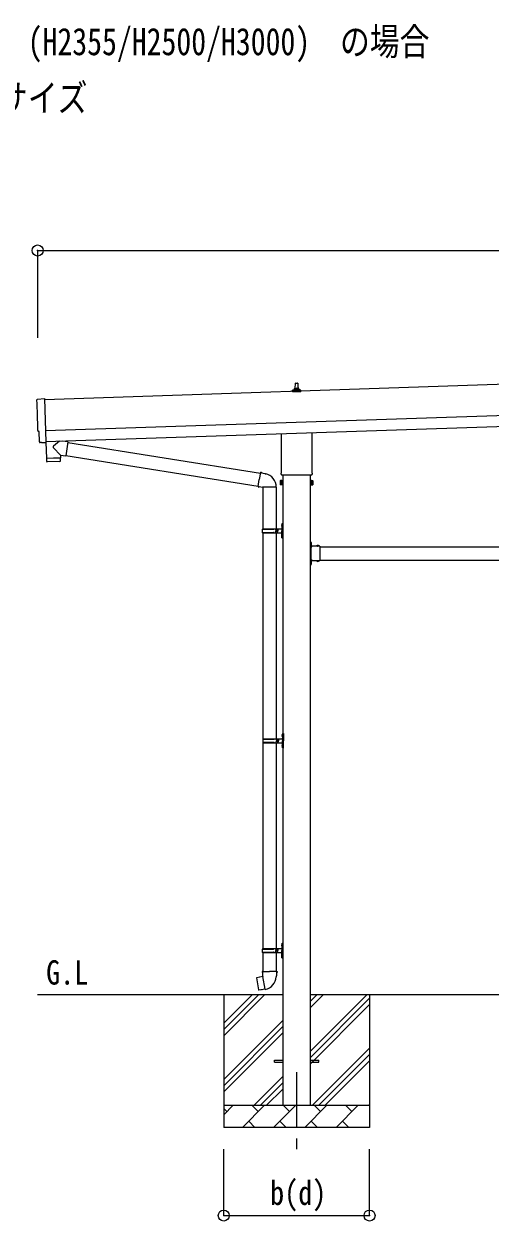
# Model space of a CAD drawing. Units: millimetres at full size, sheet at 1:50; details may follow other scales. Extents: x -14053 to 14053, y -9700 to 9700.
# Drawn here: x 3557 to 5667, y -6082 to -663 of the extents above; entities that cross this region are included whole.
import ezdxf
from ezdxf.enums import TextEntityAlignment as Align

# ---------------------------------------------------------------- set-up
doc = ezdxf.new("R2010")
doc.units = ezdxf.units.MM
doc.header["$LTSCALE"] = 50
doc.header["$PDMODE"] = 32
doc.header["$PDSIZE"] = 50
doc.linetypes.add('CHAIN1', pattern=[8, 5, -1, 1, -1])
doc.linetypes.add('USER8', pattern=[4, 3, -1])
for name, color, linetype, lineweight in [('0-2_建具', 4, 'Continuous', 9), ('0-3_階段', 7, 'CHAIN1', 9), ('0-4_設備', 7, 'Continuous', 9), ('0-7_ハッチ', 7, 'Continuous', 9), ('0-8_外構', 6, 'Continuous', 9), ('0-9_敷地', 7, 'Continuous', 9)]:
    doc.layers.add(name, color=color, linetype=linetype, lineweight=lineweight)
doc.styles.add('ＭＳ ゴシック', font='')
doc.styles.get('ＭＳ ゴシック').set_extended_font_data('MS Gothic')

msp = doc.modelspace()

# ---------------------------------------------------------------- linework, layer by layer
at = {"layer": '0-2_建具'}
for p, q in [((9032.91, -2184.46), (3649.9, -2363.89)), ((3654.56, -2503.81), (9037.57, -2324.38)), ((4773.3, -2328.78), (4773.3, -2321.06)), ((4809.8, -2328.78), (4773.3, -2328.78)), ((4773.68, -2320.28), (4809.41, -2320.28)), ((4774.06, -2320.09), (4780.78, -2318.46)), ((4781.16, -2318.28), (4801.93, -2318.28)), ((4781.55, -2317.49), (4781.55, -2313.28)), ((4782.55, -2313.28), (4800.55, -2313.28)), ((4785.55, -2313.28), (4786.27, -2289.75)), ((4787.27, -2288.78), (4795.82, -2288.78)), ((4796.82, -2289.75), (4797.55, -2313.28)), ((4801.55, -2317.49), (4801.55, -2313.28)), ((4809.03, -2320.09), (4802.31, -2318.46)), ((4809.8, -2328.78), (4809.8, -2321.06)), ((3656.23, -2553.79), (9039.24, -2374.35)), ((4723.25, -2692.77), (4723.25, -2518.32)), ((4859.85, -2513.76), (4859.85, -2692.77)), ((3636.73, -2558.21), (3629.81, -2558.08)), ((3656.32, -2556.55), (3656.36, -2557.55)), ((4721.55, -2701.54), (4721.55, -2696.04)), ((4859.48, -2705.04), (4723.61, -2705.04)), ((4729.05, -2705.04), (4729.05, -5557.54)), ((4854.05, -5557.54), (4854.05, -2705.04)), ((4861.55, -2696.04), (4861.55, -2701.54)), ((4717.55, -2731.04), (4718.3, -2729.72)), ((4717.55, -2731.04), (4717.55, -2748.04)), ((4717.55, -2748.04), (4718.3, -2749.35)), ((4724.55, -2734.63), (4718.3, -2734.63)), ((4724.55, -2744.45), (4718.3, -2744.45)), ((4724.55, -2749.35), (4718.3, -2749.35)), ((4727.05, -2748.74), (4724.55, -2748.74)), ((4856.05, -2748.74), (4858.55, -2748.74)), ((4858.55, -2734.63), (4864.79, -2734.63)), ((4858.55, -2744.45), (4864.79, -2744.45)), ((4858.55, -2749.35), (4864.79, -2749.35)), ((4865.55, -2731.04), (4864.79, -2729.72)), ((4865.55, -2748.04), (4864.79, -2749.35)), ((4865.55, -2731.04), (4865.55, -2748.04)), ((4856.05, -3006.54), (4854.05, -3006.54)), ((4854.05, -3006.54), (4854.05, -3026.54)), ((4854.05, -3013.54), (4856.05, -3013.54)), ((4854.05, -3019.54), (4856.05, -3019.54)), ((4856.05, -3006.54), (4856.05, -3026.54)), ((4856.55, -3010.64), (4856.05, -3010.64)), ((4856.05, -3010.64), (4856.05, -3022.44)), ((4896.05, -3026.54), (4856.05, -3026.54)), ((4856.05, -3030.54), (4856.05, -3088.54)), ((4892.95, -3026.54), (4881.15, -3026.54)), ((4892.95, -3026.03), (4892.95, -3026.54)), ((4896.05, -3026.54), (4896.05, -3092.54)), ((4896.05, -3029.54), (7787.05, -3029.54)), ((4854.05, -3092.54), (4854.05, -3112.54)), ((4854.05, -3099.54), (4856.05, -3099.54)), ((4854.05, -3105.54), (4856.05, -3105.54)), ((4856.05, -3112.54), (4854.05, -3112.54)), ((4860.05, -3089.54), (4854.55, -3089.54)), ((4856.05, -3090.54), (4860.05, -3090.54)), ((4856.05, -3092.54), (4856.05, -3112.54)), ((4896.05, -3092.54), (4856.05, -3092.54)), ((4856.55, -3096.64), (4856.05, -3096.64)), ((4856.05, -3096.64), (4856.05, -3108.44)), ((4892.95, -3092.54), (4881.15, -3092.54)), ((4892.95, -3093.05), (4892.95, -3092.54)), ((4896.05, -3089.54), (7787.05, -3089.54)), ((4691.55, -5353.04), (4729.05, -5353.04)), ((4691.55, -5362.04), (4691.55, -5353.04)), ((4691.55, -5362.04), (4729.05, -5362.04)), ((4854.05, -5353.04), (4891.55, -5353.04)), ((4854.05, -5362.04), (4891.55, -5362.04)), ((4891.55, -5362.04), (4891.55, -5353.04))]:
    msp.add_line(p, q, dxfattribs=at)
for points in [[(3618.23, -2361.51), (3649.73, -2358.81), (3656.32, -2556.55)], [(3626.87, -2555.18), (3625.3, -2508.18), (3624.7, -2508.2)], [(3637.47, -2557.91), (3638.11, -2557.26), (3656.36, -2557.55)], [(4724.55, -2749.35), (4724.55, -2729.72), (4718.3, -2729.72)], [(4724.55, -2748.74), (4724.55, -2730.34), (4727.05, -2730.34)], [(4858.55, -2748.74), (4858.55, -2730.34), (4856.05, -2730.34)], [(4858.55, -2749.35), (4858.55, -2729.72), (4864.79, -2729.72)], [(4860.05, -3029.54), (4854.55, -3029.54), (4854.55, -3089.54)], [(4856.55, -3010.64), (4856.55, -3022.44), (4856.05, -3022.44)], [(4856.05, -3030.54), (4860.05, -3030.54), (4860.05, -3028.54), (4856.05, -3028.54)], [(4892.95, -3026.03), (4881.15, -3026.03), (4881.15, -3026.54)], [(4856.05, -3088.54), (4860.05, -3088.54), (4860.05, -3090.54)], [(4856.55, -3096.64), (4856.55, -3108.44), (4856.05, -3108.44)], [(4892.95, -3093.05), (4881.15, -3093.05), (4881.15, -3092.54)]]:
    msp.add_lwpolyline(points, dxfattribs=at)
for points in [[(4727.05, -2750.04), (4727.05, -2729.04), (4729.05, -2729.04), (4729.05, -2750.04)], [(4856.05, -2750.04), (4856.05, -2729.04), (4854.05, -2729.04), (4854.05, -2750.04)]]:
    msp.add_lwpolyline(points, close=True, dxfattribs=at)
at = {"layer": '0-2_建具', "linetype": 'USER8'}
for points in [[(4858.66, -3014.04), (4855.88, -3015.39), (4855.27, -3016.54)], [(4858.66, -3019.04), (4855.88, -3017.68), (4855.27, -3016.54)], [(4884.55, -3023.93), (4885.9, -3026.71), (4887.05, -3027.31)], [(4889.55, -3023.93), (4888.19, -3026.71), (4887.05, -3027.31)], [(4858.66, -3100.04), (4855.88, -3101.39), (4855.27, -3102.54)], [(4858.66, -3105.04), (4855.88, -3103.68), (4855.27, -3102.54)], [(4884.55, -3095.15), (4885.9, -3092.37), (4887.05, -3091.76)], [(4889.55, -3095.15), (4888.19, -3092.37), (4887.05, -3091.76)]]:
    msp.add_lwpolyline(points, dxfattribs=at)
at = {"layer": '0-2_建具'}
for centre, radius, start, end in [((4774.3, -2321.06), 1, 103.62699, 180), ((4780.55, -2317.49), 1, 283.62699, 0), ((4785.63, -2313.91), 4.13, 90, 171.17633), ((4782.55, -2314.28), 1, 90, 180), ((4787.27, -2289.78), 1, 90, 178.60509), ((4794.88, -2313.28), 4.83, 133.60282, 180), ((4788.21, -2313.28), 4.83, 0, 46.39718), ((4795.82, -2289.78), 1, 1.39491, 90), ((4797.46, -2313.91), 4.13, 8.82367, 90), ((4800.55, -2314.28), 1, 0, 90), ((4802.55, -2317.49), 1, 180, 256.37301), ((4808.8, -2321.06), 1, 0, 76.37301), ((4725.55, -2696.04), 4, 125.09963, 180), ((4725.55, -2701.54), 4, 180, 194.47751), ((4725.55, -2701.54), 4, 194.47751, 241.04498), ((4857.55, -2701.54), 4, 298.95502, 345.52249), ((4857.55, -2696.04), 4, 0, 54.90037), ((4857.55, -2701.54), 4, 345.52249, 0), ((4721.89, -2732.18), 4.34, 145.61575, 214.38425), ((4733.79, -2739.54), 16.24, 162.41205, 197.58795), ((4721.89, -2746.9), 4.34, 145.61575, 214.38425), ((4849.3, -2739.54), 16.24, 342.41205, 17.58795), ((4861.2, -2732.18), 4.34, 325.61575, 34.38425), ((4861.2, -2746.9), 4.34, 325.61575, 34.38425), ((4856.05, -3026.54), 2, 180, 270), ((4850.81, -3016.54), 8.23, 314.2189, 45.7811), ((4887.05, -3031.77), 8.23, 44.2189, 135.7811), ((4856.05, -3092.54), 2, 90, 180), ((4850.81, -3102.54), 8.23, 314.2189, 45.7811), ((4887.05, -3087.31), 8.23, 224.2189, 315.7811)]:
    msp.add_arc(centre, radius, start, end, dxfattribs=at)
for centre, major_axis, ratio, start_param, end_param in [((3618.49, -2364.5), (-3, -0.1), 0.99863, 4.7647489, 6.2979817), ((-1142.38, -2593.66), (4760.73, 158.69), 0.99863, 6.2686928, 6.2979817), ((3624.56, -2503.8), (-4.4, -0.15), 0.99863, 6.2686928, 7.8539816), ((3629.87, -2555.07), (-2.11, -2.14), 0.9974, 5.5252311, 7.0411395), ((3636.76, -2557.21), (-0.704, -0.714), 0.9974, 0.7579542, 1.5707963)]:
    msp.add_ellipse(centre, major_axis=major_axis, ratio=ratio, start_param=start_param, end_param=end_param, dxfattribs=at)
at = {"layer": '0-3_階段'}
msp.add_line((4791.55, -5407.54), (4791.55, -5756.54), dxfattribs=at)
at = {"layer": '0-4_設備'}
for p, q in [((4729.05, -5057.54), (3618.9, -5057.54)), ((4461.55, -5057.54), (4461.55, -5657.54)), ((4461.55, -5242.59), (4646.6, -5057.54)), ((4461.55, -5214.3), (4618.31, -5057.54)), ((4461.55, -5186.02), (4590.03, -5057.54)), ((7829.05, -5057.54), (4854.05, -5057.54)), ((4854.05, -5312.64), (5109.14, -5057.54)), ((4854.05, -5114.65), (4911.15, -5057.54)), ((4854.05, -5086.36), (4882.87, -5057.54)), ((4854.05, -5340.92), (5121.55, -5073.42)), ((5121.55, -5057.54), (5121.55, -5657.54)), ((4854.05, -5369.21), (5121.55, -5101.71)), ((4461.55, -5440.58), (4729.05, -5173.08)), ((4461.55, -5468.86), (4729.05, -5201.36)), ((4461.55, -5497.15), (4729.05, -5229.65)), ((4863.7, -5557.54), (5121.55, -5299.7)), ((4891.99, -5557.54), (5121.55, -5327.98)), ((4920.27, -5557.54), (5121.55, -5356.26)), ((4599.14, -5557.54), (4729.05, -5427.64)), ((4627.43, -5557.54), (4729.05, -5455.92)), ((4655.71, -5557.54), (4729.05, -5484.21)), ((4461.55, -5557.54), (5121.55, -5557.54)), ((4461.55, -5600.43), (4504.44, -5557.54)), ((4475.89, -5586.09), (4461.55, -5571.75)), ((4545.86, -5657.54), (4645.86, -5557.54)), ((4617.31, -5586.09), (4588.75, -5557.54)), ((4687.28, -5657.54), (4787.28, -5557.54)), ((4758.73, -5586.09), (4730.17, -5557.54)), ((4828.7, -5657.54), (4928.7, -5557.54)), ((4900.15, -5586.09), (4871.6, -5557.54)), ((4970.12, -5657.54), (5070.12, -5557.54)), ((5041.57, -5586.09), (5013.02, -5557.54)), ((5118.26, -5557.54), (5121.55, -5554.25)), ((4574.41, -5628.98), (4602.97, -5657.54)), ((4715.83, -5628.98), (4744.39, -5657.54)), ((4857.26, -5628.98), (4885.81, -5657.54)), ((4998.68, -5628.98), (5027.23, -5657.54)), ((5121.55, -5657.54), (4461.55, -5657.54))]:
    msp.add_line(p, q, dxfattribs=at)
at = {"layer": '0-8_外構'}
for p, q in [((3618.9, -1688.57), (3618.9, -2084.42)), ((3618.9, -1688.57), (9068.57, -1688.57)), ((4461.55, -6056.54), (4461.55, -5756.54)), ((5121.55, -6056.54), (5121.55, -5756.54)), ((4461.55, -6056.54), (5121.55, -6056.54))]:
    msp.add_line(p, q, dxfattribs=at)
for p in [(3618.9, -1688.57), (4461.55, -6056.54), (5121.55, -6056.54)]:
    msp.add_point(p, dxfattribs=at)
at = {"layer": '0-9_敷地'}
for p, q in [((3721.89, -2614.62), (3690.4, -2582.1)), ((3717.65, -2551.74), (3690.43, -2574.77)), ((3755.34, -2555.03), (3729.42, -2551.35)), ((3755.34, -2555.03), (3746.37, -2618.1)), ((3755.57, -2556.94), (4627.68, -2695.79)), ((3658.36, -2629.76), (3659.02, -2642.79)), ((3719.63, -2643.72), (3662.12, -2645.64)), ((3662.83, -2628.61), (3662.88, -2629.61)), ((3717.8, -2626.77), (3717.81, -2627.77)), ((3721.89, -2614.62), (3746.37, -2618.1)), ((3721.89, -2614.62), (3722.29, -2626.62)), ((3746.14, -2616.19), (4617.25, -2754.88)), ((4628, -2693.97), (4622.46, -2725.34)), ((4628, -2693.97), (4629.14, -2691.99)), ((4629.14, -2691.99), (4632.7, -2692.62)), ((4632.7, -2692.62), (4633.12, -2694.96)), ((4647.63, -2697.79), (4649.32, -2699.42)), ((4649.32, -2699.42), (4651.43, -2699.87)), ((4616.93, -2756.7), (4622.46, -2725.34)), ((4616.93, -2756.7), (4617.33, -2758.96)), ((4616.93, -2756.7), (4622.09, -2757.52)), ((4617.33, -2758.96), (4620.89, -2759.58)), ((4620.89, -2759.58), (4622.09, -2757.52)), ((4622.09, -2757.52), (4636.69, -2759.83)), ((4636.69, -2759.83), (4638.9, -2758.85)), ((4699.19, -2759.24), (4638.01, -2759.24)), ((4639.05, -2759.24), (4639.05, -2948.54)), ((4699.05, -2759.24), (4699.05, -2948.54)), ((4725.05, -2925.54), (4728.05, -2924.04)), ((4725.05, -2925.54), (4725.05, -2957.54)), ((4728.05, -2924.04), (4728.05, -2957.54)), ((4728.05, -2924.04), (4729.05, -2924.04)), ((4729.05, -2924.04), (4729.05, -2957.54)), ((4636.05, -2950.54), (4686.38, -2950.54)), ((4636.05, -2964.54), (4686.38, -2964.54)), ((4637.05, -2948.54), (4723.05, -2948.54)), ((4637.05, -2948.54), (4637.05, -2950.54)), ((4637.05, -2966.54), (4637.05, -2964.54)), ((4637.05, -2966.54), (4723.05, -2966.54)), ((4639.05, -2966.54), (4639.05, -3898.54)), ((4696.05, -2948.54), (4696.05, -2953.04)), ((4696.05, -2953.04), (4698.05, -2953.04)), ((4696.05, -2966.54), (4696.05, -2962.04)), ((4696.05, -2962.04), (4698.05, -2962.04)), ((4698.05, -2953.04), (4698.05, -2957.54)), ((4698.05, -2962.04), (4698.05, -2957.54)), ((4699.05, -2966.54), (4699.05, -3898.54)), ((4704.05, -2948.54), (4704.05, -2957.54)), ((4704.05, -2953.04), (4707.05, -2953.04)), ((4704.05, -2966.54), (4704.05, -2957.54)), ((4704.05, -2962.04), (4707.05, -2962.04)), ((4707.05, -2953.04), (4707.05, -2957.54)), ((4707.05, -2962.04), (4707.05, -2957.54)), ((4722.74, -2931.39), (4724.79, -2932.39)), ((4722.74, -2979.39), (4724.79, -2980.39)), ((4724.01, -2929.39), (4724.65, -2929.39)), ((4724.01, -2929.39), (4724.01, -2937.69)), ((4724.01, -2937.69), (4724.65, -2937.69)), ((4724.01, -2977.39), (4724.65, -2977.39)), ((4724.01, -2977.39), (4724.01, -2985.69)), ((4724.65, -2929.39), (4724.65, -2937.69)), ((4724.65, -2929.39), (4725.05, -2929.79)), ((4724.65, -2937.69), (4725.05, -2937.29)), ((4724.65, -2977.39), (4724.65, -2985.69)), ((4724.65, -2977.39), (4725.05, -2977.79)), ((4724.79, -2932.39), (4725.4, -2933.54)), ((4725.05, -2929.79), (4725.05, -2937.29)), ((4725.05, -2989.54), (4725.05, -2957.54)), ((4725.05, -2977.79), (4725.05, -2985.29)), ((4728.05, -2991.04), (4728.05, -2957.54)), ((4729.05, -2991.04), (4729.05, -2957.54)), ((4724.01, -2985.69), (4724.65, -2985.69)), ((4724.65, -2985.69), (4725.05, -2985.29)), ((4724.79, -2980.39), (4725.4, -2981.54)), ((4725.05, -2989.54), (4728.05, -2991.04)), ((4728.05, -2991.04), (4729.05, -2991.04)), ((4638.55, -3900.54), (4688.88, -3900.54)), ((4639.55, -3898.54), (4725.55, -3898.54)), ((4639.55, -3898.54), (4639.55, -3900.54)), ((4698.55, -3898.54), (4698.55, -3903.04)), ((4706.55, -3898.54), (4706.55, -3907.54)), ((4725.24, -3881.39), (4727.29, -3882.39)), ((4726.51, -3879.39), (4727.15, -3879.39)), ((4726.51, -3879.39), (4726.51, -3887.69)), ((4726.51, -3887.69), (4727.15, -3887.69)), ((4727.15, -3879.39), (4727.15, -3887.69)), ((4727.15, -3879.39), (4727.55, -3879.79)), ((4727.15, -3887.69), (4727.55, -3887.29)), ((4727.29, -3882.39), (4727.9, -3883.54)), ((4727.55, -3875.54), (4730.55, -3874.04)), ((4727.55, -3875.54), (4727.55, -3907.54)), ((4727.55, -3879.79), (4727.55, -3887.29)), ((4730.55, -3874.04), (4730.55, -3907.54)), ((4730.55, -3874.04), (4731.55, -3874.04)), ((4731.55, -3874.04), (4731.55, -3907.54)), ((4638.55, -3914.54), (4688.88, -3914.54)), ((4639.05, -3916.53), (4639.05, -4848.54)), ((4639.55, -3916.54), (4639.55, -3914.54)), ((4639.55, -3916.54), (4725.55, -3916.54)), ((4698.55, -3903.04), (4700.55, -3903.04)), ((4698.55, -3916.54), (4698.55, -3912.04)), ((4698.55, -3912.04), (4700.55, -3912.04)), ((4699.05, -3916.53), (4699.05, -4848.54)), ((4700.55, -3903.04), (4700.55, -3907.54)), ((4700.55, -3912.04), (4700.55, -3907.54)), ((4706.55, -3903.04), (4709.55, -3903.04)), ((4706.55, -3916.54), (4706.55, -3907.54)), ((4706.55, -3912.04), (4709.55, -3912.04)), ((4709.55, -3903.04), (4709.55, -3907.54)), ((4709.55, -3912.04), (4709.55, -3907.54)), ((4725.24, -3929.39), (4727.29, -3930.39)), ((4726.51, -3927.39), (4727.15, -3927.39)), ((4726.51, -3927.39), (4726.51, -3935.69)), ((4726.51, -3935.69), (4727.15, -3935.69)), ((4727.15, -3927.39), (4727.15, -3935.69)), ((4727.15, -3927.39), (4727.55, -3927.79)), ((4727.15, -3935.69), (4727.55, -3935.29)), ((4727.29, -3930.39), (4727.9, -3931.54)), ((4727.55, -3939.54), (4727.55, -3907.54)), ((4727.55, -3927.79), (4727.55, -3935.29)), ((4727.55, -3939.54), (4730.55, -3941.04)), ((4730.55, -3941.04), (4730.55, -3907.54)), ((4730.55, -3941.04), (4731.55, -3941.04)), ((4731.55, -3941.04), (4731.55, -3907.54)), ((4636.05, -4850.54), (4686.38, -4850.54)), ((4636.05, -4864.54), (4686.38, -4864.54)), ((4637.05, -4848.54), (4723.05, -4848.54)), ((4637.05, -4848.54), (4637.05, -4850.54)), ((4637.05, -4866.54), (4637.05, -4864.54)), ((4637.05, -4866.54), (4723.05, -4866.54)), ((4639.05, -4866.54), (4639.05, -4951.46)), ((4696.05, -4848.54), (4696.05, -4853.04)), ((4696.05, -4853.04), (4698.05, -4853.04)), ((4696.05, -4866.54), (4696.05, -4862.04)), ((4696.05, -4862.04), (4698.05, -4862.04)), ((4698.05, -4853.04), (4698.05, -4857.54)), ((4698.05, -4862.04), (4698.05, -4857.54)), ((4699.05, -4866.54), (4699.05, -4951.46)), ((4704.05, -4848.54), (4704.05, -4857.54)), ((4704.05, -4853.04), (4707.05, -4853.04)), ((4704.05, -4866.54), (4704.05, -4857.54)), ((4704.05, -4862.04), (4707.05, -4862.04)), ((4707.05, -4853.04), (4707.05, -4857.54)), ((4707.05, -4862.04), (4707.05, -4857.54)), ((4722.74, -4831.39), (4724.79, -4832.39)), ((4724.01, -4829.39), (4724.65, -4829.39)), ((4724.01, -4829.39), (4724.01, -4837.69)), ((4724.01, -4837.69), (4724.65, -4837.69)), ((4724.65, -4829.39), (4724.65, -4837.69)), ((4724.65, -4829.39), (4725.05, -4829.79)), ((4724.65, -4837.69), (4725.05, -4837.29)), ((4724.79, -4832.39), (4725.4, -4833.54)), ((4725.05, -4825.54), (4728.05, -4824.04)), ((4725.05, -4825.54), (4725.05, -4857.54)), ((4725.05, -4829.79), (4725.05, -4837.29)), ((4725.05, -4889.54), (4725.05, -4857.54)), ((4728.05, -4824.04), (4728.05, -4857.54)), ((4728.05, -4824.04), (4729.05, -4824.04)), ((4728.05, -4891.04), (4728.05, -4857.54)), ((4729.05, -4824.04), (4729.05, -4857.54)), ((4729.05, -4891.04), (4729.05, -4857.54)), ((4722.74, -4879.39), (4724.79, -4880.39)), ((4724.01, -4877.39), (4724.65, -4877.39)), ((4724.01, -4877.39), (4724.01, -4885.69)), ((4724.01, -4885.69), (4724.65, -4885.69)), ((4724.65, -4877.39), (4724.65, -4885.69)), ((4724.65, -4877.39), (4725.05, -4877.79)), ((4724.65, -4885.69), (4725.05, -4885.29)), ((4724.79, -4880.39), (4725.4, -4881.54)), ((4725.05, -4877.79), (4725.05, -4885.29)), ((4725.05, -4889.54), (4728.05, -4891.04)), ((4728.05, -4891.04), (4729.05, -4891.04)), ((4610.59, -4979.92), (4609.78, -4981.09)), ((4609.78, -4981.09), (4619.4, -5035.65)), ((4638.45, -4974.67), (4610.59, -4979.92)), ((4623.33, -4977.31), (4623.12, -4977.56)), ((4637.2, -4951.46), (4635.05, -4952.25)), ((4635.05, -4952.25), (4635.05, -4955.86)), ((4635.05, -4955.86), (4637.29, -4956.68)), ((4637.2, -4951.46), (4669.05, -4951.46)), ((4637.2, -4951.46), (4637.29, -4956.68)), ((4637.29, -4956.68), (4637.54, -4971.46)), ((4637.54, -4971.46), (4638.9, -4973.46)), ((4648.81, -5031.96), (4638.67, -4974.49)), ((4638.7, -4973.67), (4638.7, -4974.37)), ((4638.9, -4973.46), (4638.86, -4973.47)), ((4700.9, -4951.46), (4669.05, -4951.46)), ((4699.23, -4973.41), (4699.16, -4975.57)), ((4700.55, -4971.46), (4699.23, -4973.41)), ((4703.05, -4955.86), (4700.8, -4956.68)), ((4700.9, -4951.46), (4703.05, -4952.25)), ((4703.05, -4952.25), (4703.05, -4955.86)), ((4633.42, -5034.56), (4633.14, -5034.4)), ((4649.11, -5032.73), (4648.87, -5032.06))]:
    msp.add_line(p, q, dxfattribs=at)
for points in [[(3655.96, -2557.55), (3658.33, -2628.76), (3722.29, -2626.62)], [(3722.53, -2640.68), (3722.33, -2627.62), (3658.36, -2629.76)], [(4628, -2693.97), (4633.12, -2694.96), (4647.63, -2697.79)], [(4722.74, -2935.69), (4724.79, -2934.69), (4725.4, -2933.54)], [(4722.74, -2983.69), (4724.79, -2982.69), (4725.4, -2981.54)], [(4725.24, -3885.69), (4727.29, -3884.69), (4727.9, -3883.54)], [(4725.24, -3933.69), (4727.29, -3932.69), (4727.9, -3931.54)], [(4722.74, -4835.69), (4724.79, -4834.69), (4725.4, -4833.54)], [(4722.74, -4883.69), (4724.79, -4882.69), (4725.4, -4881.54)], [(4625.57, -4977.09), (4625.29, -4976.94), (4623.33, -4977.31)], [(4700.9, -4951.46), (4700.8, -4956.68), (4700.55, -4971.46)], [(4648.54, -5031.87), (4620.56, -5036.47), (4619.4, -5035.65)], [(4635.61, -5034), (4635.39, -5034.23), (4633.42, -5034.56)]]:
    msp.add_lwpolyline(points, dxfattribs=at)
for centre, radius, start, end in [((3693.82, -2578.45), 5, 132.56466, 226.88314), ((3662.02, -2642.64), 3, 182.90915, 271.95747), ((3719.53, -2640.72), 3, 271.90915, 0.90915), ((4638.9, -2758.85), 60.3, 359.62495, 78), ((4684.8, -2957.54), 49.25, 171.82876, 180.00002), ((4684.8, -2957.54), 49.25, 180.00002, 188.17127), ((4686.38, -2948.54), 2, 270, 359.99998), ((4686.38, -2966.54), 2, 0.00005, 90.00004), ((4728.34, -2933.54), 6, 136.21765, 223.78235), ((4728.34, -2981.54), 6, 136.21765, 223.78235), ((4723.05, -2946.54), 2, 270, 359.99998), ((4723.05, -2968.54), 2, 0.00005, 90.00004), ((4687.3, -3907.54), 49.25, 171.82876, 180.00002), ((4688.88, -3898.54), 2, 270, 359.99998), ((4730.84, -3883.54), 6, 136.21765, 223.78235), ((4725.55, -3896.54), 2, 270, 359.99998), ((4687.3, -3907.54), 49.25, 180.00002, 188.17127), ((4688.88, -3916.54), 2, 0.00005, 90.00004), ((4730.84, -3931.54), 6, 136.21765, 223.78235), ((4725.55, -3918.54), 2, 0.00005, 90.00004), ((4684.8, -4857.54), 49.25, 171.82876, 180.00002), ((4684.8, -4857.54), 49.25, 180.00002, 188.17127), ((4686.38, -4848.54), 2, 270, 359.99998), ((4686.38, -4866.54), 2, 0.00005, 90.00004), ((4728.34, -4833.54), 6, 136.21765, 223.78235), ((4723.05, -4846.54), 2, 270, 359.99998), ((4723.05, -4868.54), 2, 0.00005, 90.00004), ((4728.34, -4881.54), 6, 136.21765, 223.78235), ((4638.4, -4974.37), 0.3, 280.66842, 0), ((4638.9, -4973.67), 0.2, 100, 180), ((4638.9, -4973.46), 60.3, 279.96938, 358), ((4648.59, -5032.17), 0.3, 20, 99.33158), ((4649.3, -5032.66), 0.2, 200, 279.96938)]:
    msp.add_arc(centre, radius, start, end, dxfattribs=at)

# ---------------------------------------------------------------- texts
at = {"layer": '0-7_ハッチ', "style": 'ＭＳ ゴシック'}
for s, height, width, p in [('・W55+30-L60\u3000(H2355/H2500/H3000)\u3000の場合', 123.7, 0.8, (2630.66, -841.63)), ('・W60+30\u3000各サイズ', 123.7, 0.8, (2630.66, -1096.88)), ('G.L', 110, 0.85, (3657.5, -5044.09))]:
    msp.add_text(s, height=height, dxfattribs=dict(at, width=width)).set_placement(p, align=Align.BOTTOM_LEFT)
at = {"layer": '0-8_外構', "color": 7, "style": 'ＭＳ ゴシック', "width": 0.85}
msp.add_text('b(d)', height=110, dxfattribs=at).set_placement((4671.55, -6041.54), align=Align.BOTTOM_LEFT)

doc.saveas('drawing.dxf')
